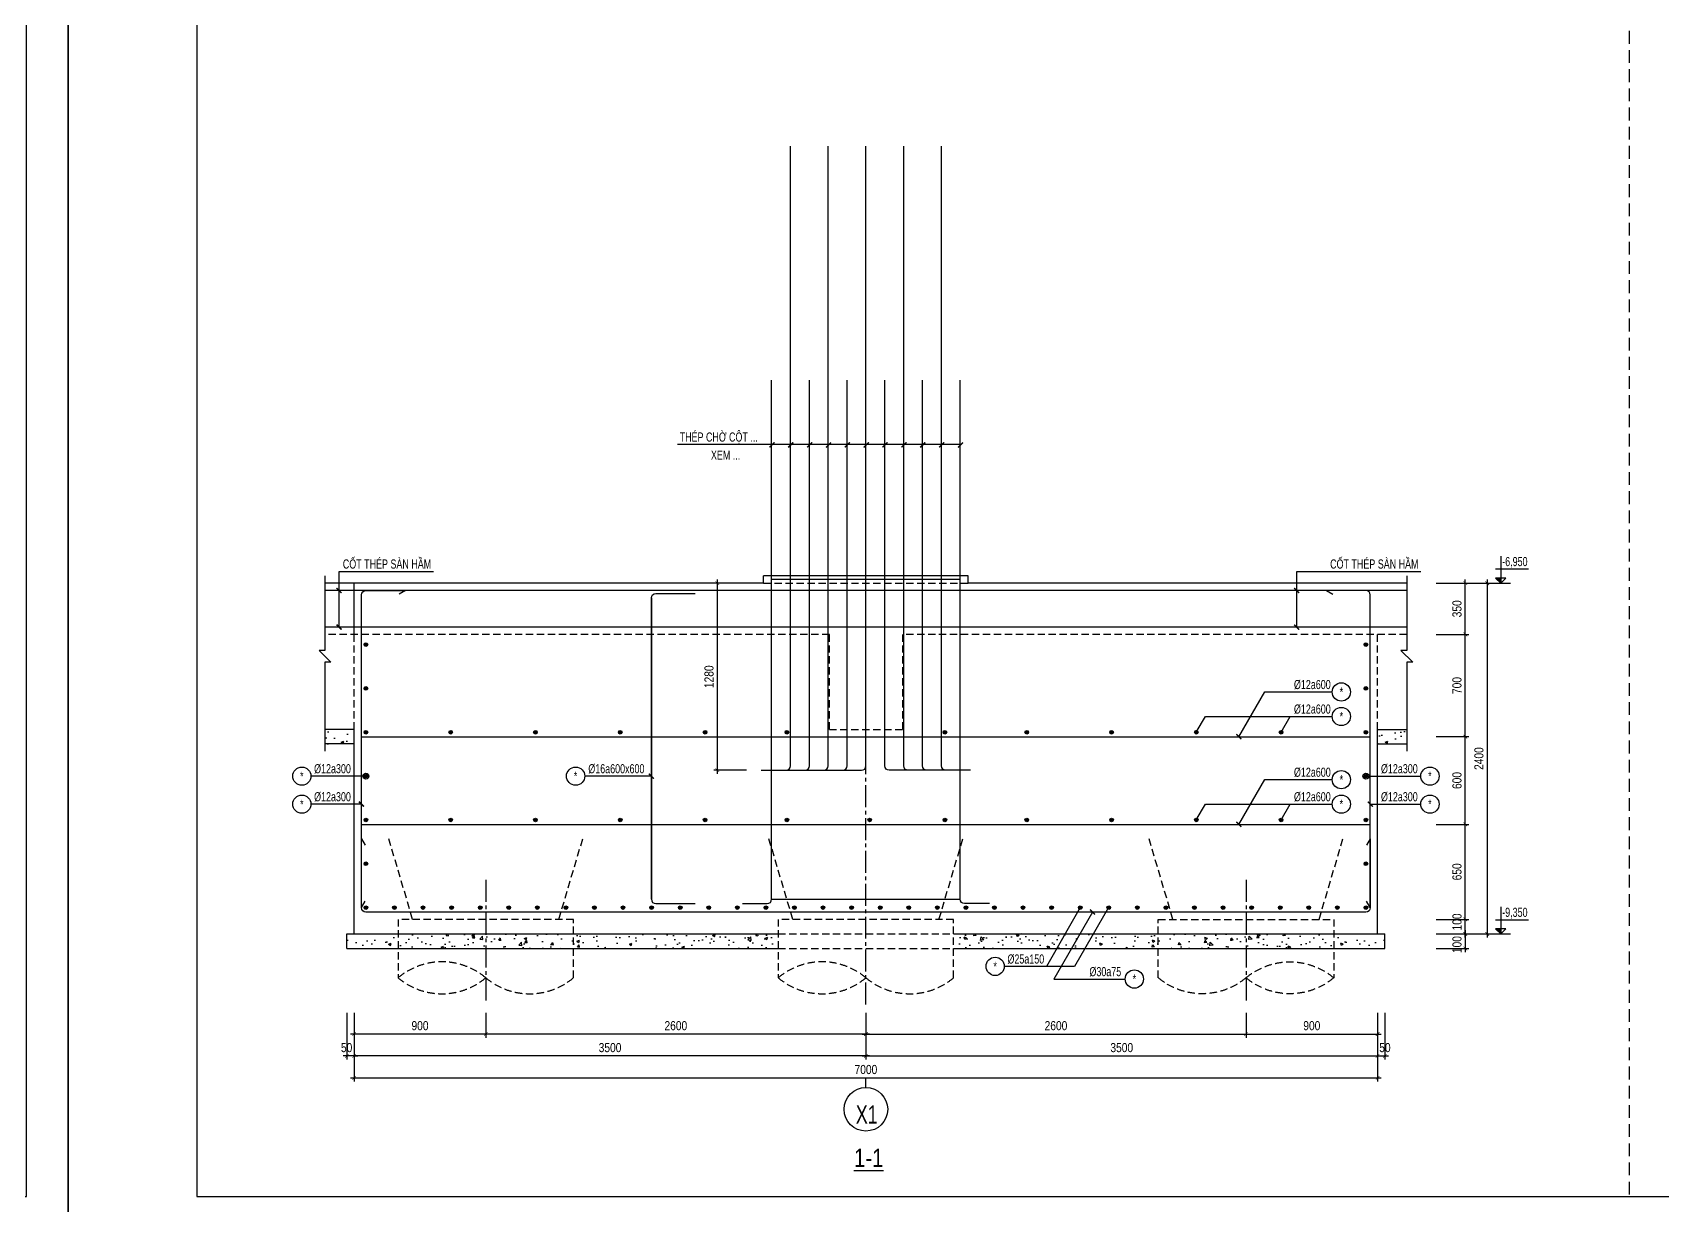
# Model space of a CAD drawing. Extents: x 71 to 2424299, y -14 to 1061502.
# Drawn here: x 1129961 to 1141102, y 486762 to 494781 of the extents above; entities that cross this region are included whole.
import ezdxf
from ezdxf.enums import TextEntityAlignment as Align

# ---------------------------------------------------------------- set-up
doc = ezdxf.new("R2010")
doc.units = 0
doc.header["$LTSCALE"] = 1000
doc.header["$MEASUREMENT"] = 0
doc.header["$PDMODE"] = 3
doc.linetypes.add('CENTER2', pattern=[1.125, 0.75, -0.125, 0.125, -0.125])
doc.linetypes.add('HIDDEN', pattern=[0.375, 0.25, -0.125])
doc.layers.get('0').update_dxf_attribs({"linetype": 'CONTINUOUS'})
doc.layers.get('Defpoints').update_dxf_attribs({"linetype": 'CONTINUOUS'})
for name, color, linetype in [('CDC.01.AXIS', 160, 'CENTER2'), ('CDC.02.DIM', 1, 'CONTINUOUS'), ('CDC.03.BORDER', 3, 'CONTINUOUS'), ('CDC.04.HIDDEN', 8, 'HIDDEN'), ('CDC.05.STEEL', 4, 'CONTINUOUS'), ('CDC.06.TEXT', 2, 'CONTINUOUS'), ('CDC.10.HATCH', 9, 'CONTINUOUS'), ('CDC.11.NOTE', 8, 'CONTINUOUS'), ('CDC.12.PILE', 7, 'CONTINUOUS'), ('CDC.14.STEELNUM', 9, 'CONTINUOUS'), ('KCS_CHI', 1, 'CONTINUOUS')]:
    doc.layers.add(name, color=color, linetype=linetype)
doc.styles.add('ARIAL', font='arial.ttf', dxfattribs={"width": 0.8})
doc.dimstyles.new('25', dxfattribs={"dimscale": 25, "dimtxt": 2.5, "dimasz": 1, "dimexe": 1, "dimexo": 0, "dimgap": 1, "dimtad": 1, "dimdec": 0, "dimdsep": 46, "dimtxsty": 'ARIAL', "dimblk": 'ARCHTICK', "dimcen": 1, "dimdle": 1, "dimclrd": 256, "dimclre": 256, "dimclrt": 2, "dimadec": 0, "dimazin": 0, "dimtfac": 0.00072, "dimtdec": 0, "dimtix": 1, "dimtmove": 2, "dimatfit": 3, "dimldrblk": 'ARCHTICK', "dimfxl": 1, "dimtolj": 1, "dimarcsym": 0})

# ---------------------------------------------------------------- blocks, each defined once
blk = doc.blocks.new('_ArchTick')
at = {"color": 0, "linetype": 'ByBlock', "const_width": 0.15}
blk.add_lwpolyline([(-0.5, -0.5), (0.5, 0.5)], dxfattribs=at)
blk = doc.blocks.new('*D1904')
at = {"layer": 'CDC.02.DIM', "lineweight": -2, "transparency": 16777216}
for p, q in [((1132161, 488073), (1132161, 487753)), ((1135661, 488073), (1135661, 487753)), ((1135686, 487778), (1132136, 487778))]:
    blk.add_line(p, q, dxfattribs=at)
at = {"layer": 'Defpoints', "color": 0, "transparency": 16777216}
for p in [(1132161, 488073), (1135661, 488073), (1132161, 487778)]:
    blk.add_point(p, dxfattribs=at)
at = {"layer": 'CDC.02.DIM', "lineweight": -2, "transparency": 16777216, "xscale": 25, "yscale": 25, "zscale": 25, "rotation": 180}
blk.add_blockref('_ArchTick', (1132161, 487778), dxfattribs=at)
at = {"layer": 'CDC.02.DIM', "lineweight": -2, "transparency": 16777216, "xscale": 25, "yscale": 25, "zscale": 25}
blk.add_blockref('_ArchTick', (1135661, 487778), dxfattribs=at)
at = {"layer": 'CDC.02.DIM', "color": 2, "transparency": 16777216, "insert": (1133911, 487835), "char_height": 62.5, "attachment_point": 5, "style": 'ARIAL'}
blk.add_mtext('\\A1;3500', dxfattribs=at)
blk = doc.blocks.new('*D1905')
at = {"layer": 'CDC.02.DIM', "lineweight": -2, "transparency": 16777216}
for p, q in [((1132111, 488073), (1132111, 487753)), ((1132161, 488073), (1132161, 487753)), ((1132111, 487778), (1132086, 487778)), ((1132161, 487778), (1132111, 487778)), ((1132161, 487778), (1132186, 487778))]:
    blk.add_line(p, q, dxfattribs=at)
at = {"layer": 'Defpoints', "color": 0, "transparency": 16777216}
for p in [(1132111, 488073), (1132161, 488073), (1132111, 487778)]:
    blk.add_point(p, dxfattribs=at)
at = {"layer": 'CDC.02.DIM', "lineweight": -2, "transparency": 16777216, "xscale": 25, "yscale": 25, "zscale": 25}
blk.add_blockref('_ArchTick', (1132111, 487778), dxfattribs=at)
at = {"layer": 'CDC.02.DIM', "lineweight": -2, "transparency": 16777216, "xscale": 25, "yscale": 25, "zscale": 25, "rotation": 180}
blk.add_blockref('_ArchTick', (1132161, 487778), dxfattribs=at)
at = {"layer": 'CDC.02.DIM', "color": 2, "transparency": 16777216, "insert": (1132109, 487835), "char_height": 62.5, "attachment_point": 5, "style": 'ARIAL'}
blk.add_mtext('\\A1;50', dxfattribs=at)
blk = doc.blocks.new('*D1906')
at = {"layer": 'CDC.02.DIM', "lineweight": -2, "transparency": 16777216}
for p, q in [((1135661, 488073), (1135661, 487753)), ((1139161, 488073), (1139161, 487753)), ((1135636, 487778), (1139186, 487778))]:
    blk.add_line(p, q, dxfattribs=at)
at = {"layer": 'Defpoints', "color": 0, "transparency": 16777216}
for p in [(1135661, 488073), (1139161, 488073), (1139161, 487778)]:
    blk.add_point(p, dxfattribs=at)
at = {"layer": 'CDC.02.DIM', "lineweight": -2, "transparency": 16777216, "xscale": 25, "yscale": 25, "zscale": 25, "rotation": 180}
blk.add_blockref('_ArchTick', (1135661, 487778), dxfattribs=at)
at = {"layer": 'CDC.02.DIM', "lineweight": -2, "transparency": 16777216, "xscale": 25, "yscale": 25, "zscale": 25}
blk.add_blockref('_ArchTick', (1139161, 487778), dxfattribs=at)
at = {"layer": 'CDC.02.DIM', "color": 2, "transparency": 16777216, "insert": (1137411, 487835), "char_height": 62.5, "attachment_point": 5, "style": 'ARIAL'}
blk.add_mtext('\\A1;3500', dxfattribs=at)
blk = doc.blocks.new('*D1907')
at = {"layer": 'CDC.02.DIM', "lineweight": -2, "transparency": 16777216}
for p, q in [((1139161, 488073), (1139161, 487753)), ((1139211, 488073), (1139211, 487753)), ((1139136, 487778), (1139236, 487778))]:
    blk.add_line(p, q, dxfattribs=at)
at = {"layer": 'Defpoints', "color": 0, "transparency": 16777216}
for p in [(1139161, 488073), (1139211, 488073), (1139211, 487778)]:
    blk.add_point(p, dxfattribs=at)
at = {"layer": 'CDC.02.DIM', "lineweight": -2, "transparency": 16777216, "xscale": 25, "yscale": 25, "zscale": 25, "rotation": 180}
blk.add_blockref('_ArchTick', (1139161, 487778), dxfattribs=at)
at = {"layer": 'CDC.02.DIM', "lineweight": -2, "transparency": 16777216, "xscale": 25, "yscale": 25, "zscale": 25}
blk.add_blockref('_ArchTick', (1139211, 487778), dxfattribs=at)
at = {"layer": 'CDC.02.DIM', "color": 2, "transparency": 16777216, "insert": (1139211, 487835), "char_height": 62.5, "attachment_point": 5, "style": 'ARIAL'}
blk.add_mtext('\\A1;50', dxfattribs=at)
blk = doc.blocks.new('*D1908')
at = {"layer": 'CDC.02.DIM', "lineweight": -2, "transparency": 16777216}
for p, q in [((1132161, 488073), (1132161, 487603)), ((1139161, 488073), (1139161, 487603)), ((1132136, 487628), (1139186, 487628))]:
    blk.add_line(p, q, dxfattribs=at)
at = {"layer": 'Defpoints', "color": 0, "transparency": 16777216}
for p in [(1132161, 488073), (1139161, 488073), (1139161, 487628)]:
    blk.add_point(p, dxfattribs=at)
at = {"layer": 'CDC.02.DIM', "lineweight": -2, "transparency": 16777216, "xscale": 25, "yscale": 25, "zscale": 25, "rotation": 180}
blk.add_blockref('_ArchTick', (1132161, 487628), dxfattribs=at)
at = {"layer": 'CDC.02.DIM', "lineweight": -2, "transparency": 16777216, "xscale": 25, "yscale": 25, "zscale": 25}
blk.add_blockref('_ArchTick', (1139161, 487628), dxfattribs=at)
at = {"layer": 'CDC.02.DIM', "color": 2, "transparency": 16777216, "insert": (1135661, 487685), "char_height": 62.5, "attachment_point": 5, "style": 'ARIAL'}
blk.add_mtext('\\A1;7000', dxfattribs=at)
blk = doc.blocks.new('*D1909')
at = {"layer": 'CDC.02.DIM', "lineweight": -2, "transparency": 16777216}
for p, q in [((1133061, 488073), (1133061, 487903)), ((1135661, 488073), (1135661, 487903)), ((1135686, 487928), (1133036, 487928))]:
    blk.add_line(p, q, dxfattribs=at)
at = {"layer": 'Defpoints', "color": 0, "transparency": 16777216}
for p in [(1133061, 488073), (1135661, 488073), (1133061, 487928)]:
    blk.add_point(p, dxfattribs=at)
at = {"layer": 'CDC.02.DIM', "lineweight": -2, "transparency": 16777216, "xscale": 25, "yscale": 25, "zscale": 25, "rotation": 180}
blk.add_blockref('_ArchTick', (1133061, 487928), dxfattribs=at)
at = {"layer": 'CDC.02.DIM', "lineweight": -2, "transparency": 16777216, "xscale": 25, "yscale": 25, "zscale": 25}
blk.add_blockref('_ArchTick', (1135661, 487928), dxfattribs=at)
at = {"layer": 'CDC.02.DIM', "color": 2, "transparency": 16777216, "insert": (1134361, 487985), "char_height": 62.5, "attachment_point": 5, "style": 'ARIAL'}
blk.add_mtext('\\A1;2600', dxfattribs=at)
blk = doc.blocks.new('*D1910')
at = {"layer": 'CDC.02.DIM', "lineweight": -2, "transparency": 16777216}
for p, q in [((1135661, 488073), (1135661, 487903)), ((1138261, 488073), (1138261, 487903)), ((1135636, 487928), (1138286, 487928))]:
    blk.add_line(p, q, dxfattribs=at)
at = {"layer": 'Defpoints', "color": 0, "transparency": 16777216}
for p in [(1135661, 488073), (1138261, 488073), (1138261, 487928)]:
    blk.add_point(p, dxfattribs=at)
at = {"layer": 'CDC.02.DIM', "lineweight": -2, "transparency": 16777216, "xscale": 25, "yscale": 25, "zscale": 25, "rotation": 180}
blk.add_blockref('_ArchTick', (1135661, 487928), dxfattribs=at)
at = {"layer": 'CDC.02.DIM', "lineweight": -2, "transparency": 16777216, "xscale": 25, "yscale": 25, "zscale": 25}
blk.add_blockref('_ArchTick', (1138261, 487928), dxfattribs=at)
at = {"layer": 'CDC.02.DIM', "color": 2, "transparency": 16777216, "insert": (1136961, 487985), "char_height": 62.5, "attachment_point": 5, "style": 'ARIAL'}
blk.add_mtext('\\A1;2600', dxfattribs=at)
blk = doc.blocks.new('*D1911')
at = {"layer": 'CDC.02.DIM', "lineweight": -2, "transparency": 16777216}
for p, q in [((1139561, 488613), (1139786, 488613)), ((1139761, 488638), (1139761, 488488)), ((1139561, 488513), (1139786, 488513))]:
    blk.add_line(p, q, dxfattribs=at)
at = {"layer": 'Defpoints', "color": 0, "transparency": 16777216}
for p in [(1139561, 488613), (1139561, 488513), (1139761, 488513)]:
    blk.add_point(p, dxfattribs=at)
at = {"layer": 'CDC.02.DIM', "lineweight": -2, "transparency": 16777216, "xscale": 25, "yscale": 25, "zscale": 25}
for p, rotation in [((1139761, 488613), 90), ((1139761, 488513), 270)]:
    blk.add_blockref('_ArchTick', p, dxfattribs=dict(at, rotation=rotation))
at = {"layer": 'CDC.02.DIM', "color": 2, "transparency": 16777216, "insert": (1139704, 488540), "char_height": 62.5, "attachment_point": 5, "rotation": 90, "style": 'ARIAL'}
blk.add_mtext('\\A1;100', dxfattribs=at)
blk = doc.blocks.new('*D1912')
at = {"layer": 'CDC.02.DIM', "lineweight": -2, "transparency": 16777216}
for p, q in [((1139561, 488713), (1139786, 488713)), ((1139761, 488588), (1139761, 488738)), ((1139561, 488613), (1139786, 488613))]:
    blk.add_line(p, q, dxfattribs=at)
at = {"layer": 'Defpoints', "color": 0, "transparency": 16777216}
for p in [(1139561, 488713), (1139761, 488713), (1139561, 488613)]:
    blk.add_point(p, dxfattribs=at)
at = {"layer": 'CDC.02.DIM', "lineweight": -2, "transparency": 16777216, "xscale": 25, "yscale": 25, "zscale": 25}
for p, rotation in [((1139761, 488713), 90), ((1139761, 488613), 270)]:
    blk.add_blockref('_ArchTick', p, dxfattribs=dict(at, rotation=rotation))
at = {"layer": 'CDC.02.DIM', "color": 2, "transparency": 16777216, "insert": (1139704, 488695), "char_height": 62.5, "attachment_point": 5, "rotation": 90, "style": 'ARIAL'}
blk.add_mtext('\\A1;100', dxfattribs=at)
blk = doc.blocks.new('*D1913')
at = {"layer": 'CDC.02.DIM', "lineweight": -2, "transparency": 16777216}
for p, q in [((1139561, 489363), (1139786, 489363)), ((1139761, 488688), (1139761, 489388)), ((1139561, 488713), (1139786, 488713))]:
    blk.add_line(p, q, dxfattribs=at)
at = {"layer": 'Defpoints', "color": 0, "transparency": 16777216}
for p in [(1139561, 489363), (1139761, 489363), (1139561, 488713)]:
    blk.add_point(p, dxfattribs=at)
at = {"layer": 'CDC.02.DIM', "lineweight": -2, "transparency": 16777216, "xscale": 25, "yscale": 25, "zscale": 25}
for p, rotation in [((1139761, 489363), 90), ((1139761, 488713), 270)]:
    blk.add_blockref('_ArchTick', p, dxfattribs=dict(at, rotation=rotation))
at = {"layer": 'CDC.02.DIM', "color": 2, "transparency": 16777216, "insert": (1139704, 489038), "char_height": 62.5, "attachment_point": 5, "rotation": 90, "style": 'ARIAL'}
blk.add_mtext('\\A1;650', dxfattribs=at)
blk = doc.blocks.new('*D1914')
at = {"layer": 'CDC.02.DIM', "lineweight": -2, "transparency": 16777216}
for p, q in [((1139761, 489338), (1139761, 489988)), ((1139561, 489963), (1139786, 489963)), ((1139561, 489363), (1139786, 489363))]:
    blk.add_line(p, q, dxfattribs=at)
at = {"layer": 'Defpoints', "color": 0, "transparency": 16777216}
for p in [(1139561, 489963), (1139761, 489963), (1139561, 489363)]:
    blk.add_point(p, dxfattribs=at)
at = {"layer": 'CDC.02.DIM', "lineweight": -2, "transparency": 16777216, "xscale": 25, "yscale": 25, "zscale": 25}
for p, rotation in [((1139761, 489963), 90), ((1139761, 489363), 270)]:
    blk.add_blockref('_ArchTick', p, dxfattribs=dict(at, rotation=rotation))
at = {"layer": 'CDC.02.DIM', "color": 2, "transparency": 16777216, "insert": (1139704, 489663), "char_height": 62.5, "attachment_point": 5, "rotation": 90, "style": 'ARIAL'}
blk.add_mtext('\\A1;600', dxfattribs=at)
blk = doc.blocks.new('*D1915')
at = {"layer": 'CDC.02.DIM', "lineweight": -2, "transparency": 16777216}
for p, q in [((1139561, 490663), (1139786, 490663)), ((1139761, 489938), (1139761, 490688)), ((1139561, 489963), (1139786, 489963))]:
    blk.add_line(p, q, dxfattribs=at)
at = {"layer": 'Defpoints', "color": 0, "transparency": 16777216}
for p in [(1139561, 490663), (1139761, 490663), (1139561, 489963)]:
    blk.add_point(p, dxfattribs=at)
at = {"layer": 'CDC.02.DIM', "lineweight": -2, "transparency": 16777216, "xscale": 25, "yscale": 25, "zscale": 25}
for p, rotation in [((1139761, 490663), 90), ((1139761, 489963), 270)]:
    blk.add_blockref('_ArchTick', p, dxfattribs=dict(at, rotation=rotation))
at = {"layer": 'CDC.02.DIM', "color": 2, "transparency": 16777216, "insert": (1139704, 490313), "char_height": 62.5, "attachment_point": 5, "rotation": 90, "style": 'ARIAL'}
blk.add_mtext('\\A1;700', dxfattribs=at)
blk = doc.blocks.new('*D1916')
at = {"layer": 'CDC.02.DIM', "lineweight": -2, "transparency": 16777216}
for p, q in [((1139561, 491013), (1139786, 491013)), ((1139761, 490638), (1139761, 491038)), ((1139561, 490663), (1139786, 490663))]:
    blk.add_line(p, q, dxfattribs=at)
at = {"layer": 'Defpoints', "color": 0, "transparency": 16777216}
for p in [(1139561, 491013), (1139761, 491013), (1139561, 490663)]:
    blk.add_point(p, dxfattribs=at)
at = {"layer": 'CDC.02.DIM', "lineweight": -2, "transparency": 16777216, "xscale": 25, "yscale": 25, "zscale": 25}
for p, rotation in [((1139761, 491013), 90), ((1139761, 490663), 270)]:
    blk.add_blockref('_ArchTick', p, dxfattribs=dict(at, rotation=rotation))
at = {"layer": 'CDC.02.DIM', "color": 2, "transparency": 16777216, "insert": (1139704, 490838), "char_height": 62.5, "attachment_point": 5, "rotation": 90, "style": 'ARIAL'}
blk.add_mtext('\\A1;350', dxfattribs=at)
blk = doc.blocks.new('*D1917')
at = {"layer": 'CDC.02.DIM', "lineweight": -2, "transparency": 16777216}
for p, q in [((1139561, 491013), (1139936, 491013)), ((1139911, 491038), (1139911, 488588)), ((1139561, 488613), (1139936, 488613))]:
    blk.add_line(p, q, dxfattribs=at)
at = {"layer": 'Defpoints', "color": 0, "transparency": 16777216}
for p in [(1139561, 491013), (1139561, 488613), (1139911, 488613)]:
    blk.add_point(p, dxfattribs=at)
at = {"layer": 'CDC.02.DIM', "lineweight": -2, "transparency": 16777216, "xscale": 25, "yscale": 25, "zscale": 25}
for p, rotation in [((1139911, 491013), 90), ((1139911, 488613), 270)]:
    blk.add_blockref('_ArchTick', p, dxfattribs=dict(at, rotation=rotation))
at = {"layer": 'CDC.02.DIM', "color": 2, "transparency": 16777216, "insert": (1139854, 489813), "char_height": 62.5, "attachment_point": 5, "rotation": 90, "style": 'ARIAL'}
blk.add_mtext('\\A1;2400', dxfattribs=at)
blk = doc.blocks.new('*D1689')
at = {"layer": 'CDC.02.DIM', "lineweight": -2, "transparency": 16777216}
for p, q in [((1134845, 491013), (1134620, 491013)), ((1134645, 489708), (1134645, 491038)), ((1134845, 489733), (1134620, 489733))]:
    blk.add_line(p, q, dxfattribs=at)
at = {"layer": 'Defpoints', "color": 0, "transparency": 16777216}
for p in [(1134645, 491013), (1134845, 491013), (1134845, 489733)]:
    blk.add_point(p, dxfattribs=at)
at = {"layer": 'CDC.02.DIM', "lineweight": -2, "transparency": 16777216, "xscale": 25, "yscale": 25, "zscale": 25}
for p, rotation in [((1134645, 491013), 90), ((1134645, 489733), 270)]:
    blk.add_blockref('_ArchTick', p, dxfattribs=dict(at, rotation=rotation))
at = {"layer": 'CDC.02.DIM', "color": 2, "transparency": 16777216, "insert": (1134588, 490373), "char_height": 62.5, "attachment_point": 5, "rotation": 90, "style": 'ARIAL'}
blk.add_mtext('\\A1;1280', dxfattribs=at)
blk = doc.blocks.new('C1200K')
at = {"layer": 'CDC.01.AXIS', "ltscale": 0.2}
blk.add_line((0, 270), (0, -574), dxfattribs=at)
at = {"layer": 'CDC.04.HIDDEN', "ltscale": 0.2}
for p, q in [((-500, 0), (-663, 550)), ((500, 0), (663, 550))]:
    blk.add_line(p, q, dxfattribs=at)
blk.add_lwpolyline([(600, -400), (600, 0), (-600, 0), (-600, -400)], dxfattribs=at)
blk.add_lwpolyline([(600, -400, -0.36397), (0, -400, 0.36397), (-600, -400, 0.36397), (0, -400, 0.36397)], format="xyb", dxfattribs=at)
blk = doc.blocks.new('C1200T')
at = {"layer": 'CDC.04.HIDDEN', "ltscale": 0.2}
for p, q in [((-500, 0), (-663, 550)), ((500, 0), (663, 550))]:
    blk.add_line(p, q, dxfattribs=at)
blk.add_lwpolyline([(600, -400), (600, 0), (-600, 0), (-600, -400)], dxfattribs=at)
blk.add_lwpolyline([(600, -400, -0.36397), (0, -400, 0.36397), (-600, -400, 0.36397), (0, -400, 0.36397)], format="xyb", dxfattribs=at)
blk = doc.blocks.new('*D1733')
at = {"layer": 'CDC.02.DIM', "lineweight": -2, "transparency": 16777216}
for p, q in [((1132161, 488073), (1132161, 487903)), ((1133061, 488073), (1133061, 487903)), ((1133086, 487928), (1132136, 487928))]:
    blk.add_line(p, q, dxfattribs=at)
at = {"layer": 'Defpoints', "color": 0, "transparency": 16777216}
for p in [(1132161, 488073), (1133061, 488073), (1132161, 487928)]:
    blk.add_point(p, dxfattribs=at)
at = {"layer": 'CDC.02.DIM', "lineweight": -2, "transparency": 16777216, "xscale": 25, "yscale": 25, "zscale": 25, "rotation": 180}
blk.add_blockref('_ArchTick', (1132161, 487928), dxfattribs=at)
at = {"layer": 'CDC.02.DIM', "lineweight": -2, "transparency": 16777216, "xscale": 25, "yscale": 25, "zscale": 25}
blk.add_blockref('_ArchTick', (1133061, 487928), dxfattribs=at)
at = {"layer": 'CDC.02.DIM', "color": 2, "transparency": 16777216, "insert": (1132611, 487985), "char_height": 62.5, "attachment_point": 5, "style": 'ARIAL'}
blk.add_mtext('\\A1;900', dxfattribs=at)
blk = doc.blocks.new('*D1734')
at = {"layer": 'CDC.02.DIM', "lineweight": -2, "transparency": 16777216}
for p, q in [((1138261, 488073), (1138261, 487903)), ((1139161, 488073), (1139161, 487903)), ((1138236, 487928), (1139186, 487928))]:
    blk.add_line(p, q, dxfattribs=at)
at = {"layer": 'Defpoints', "color": 0, "transparency": 16777216}
for p in [(1138261, 488073), (1139161, 488073), (1139161, 487928)]:
    blk.add_point(p, dxfattribs=at)
at = {"layer": 'CDC.02.DIM', "lineweight": -2, "transparency": 16777216, "xscale": 25, "yscale": 25, "zscale": 25, "rotation": 180}
blk.add_blockref('_ArchTick', (1138261, 487928), dxfattribs=at)
at = {"layer": 'CDC.02.DIM', "lineweight": -2, "transparency": 16777216, "xscale": 25, "yscale": 25, "zscale": 25}
blk.add_blockref('_ArchTick', (1139161, 487928), dxfattribs=at)
at = {"layer": 'CDC.02.DIM', "color": 2, "transparency": 16777216, "insert": (1138711, 487985), "char_height": 62.5, "attachment_point": 5, "style": 'ARIAL'}
blk.add_mtext('\\A1;900', dxfattribs=at)
blk = doc.blocks.new('34')
at = {"color": 4, "elevation": 0}
blk.add_lwpolyline([(1087304, 521743), (1107165, 521743), (1107165, 536023), (1087304, 536023)], close=True, dxfattribs=at)
at = {"layer": 'Defpoints', "elevation": 0}
blk.add_lwpolyline([(1086424, 521457), (1086424, 536307), (1107449, 536307), (1107449, 521457), (1086424, 521457)], close=True, dxfattribs=at)

msp = doc.modelspace()

# ---------------------------------------------------------------- hatches: boundary and pattern name
at = {"layer": 'CDC.10.HATCH'}
h = msp.add_hatch(dxfattribs=at)
h.set_pattern_fill('AR-CONC', color=256, scale=25, style=0)
h.set_pattern_definition([(50, (-24562.57, -20743.32), (179.315046, -15.688034), [18.75, -206.25]), (355, (-24562.57, -20743.32), (-34.687833, 188.048033), [15, -165]), (100.4514, (-24547.63, -20744.63), (144.627345, 172.359886), [15.935047, -175.285528]), (46.1842, (-24562.57, -20693.32), (266.810262, -41.379754), [28.125, -309.375]), (96.6356, (-24540.34, -20696.77), (233.665676, 243.52947), [23.90257, -262.92825]), (351.1842, (-24562.57, -20693.32), (233.665486, 243.52965), [22.5, -247.5]), (21, (-24537.57, -20705.82), (149.226763, -100.654723), [18.75, -206.25]), (326, (-24537.57, -20705.82), (60.828833, 181.28751), [15, -165]), (71.4514, (-24525.14, -20714.2), (210.055657, 80.632624), [15.935047, -175.285528]), (37.5, (-24562.574, -20743.32), (3.0399638, 83.2234635), [0, -163, 0, -167.5, 0, -165.625]), (7.5, (-24562.57, -20743.32), (65.7673844, 98.602928), [0, -95.5, 0, -159.25, 0, -63.125]), (327.5, (-24618.324, -20743.32), (133.455609, -5.638718), [0, -62.5, 0, -195, 0, -258.75]), (317.5, (-24643.32, -20743.32), (145.796542, 25.026246), [0, -81.25, 0, -129.5, 0, -183.75])])
h.paths.add_polyline_path([(1132160.9, 490012.89), (1131960.9, 490012.89), (1131960.9, 489912.89), (1132160.9, 489912.89)])
h = msp.add_hatch(dxfattribs=at)
h.set_pattern_fill('AR-CONC', color=256, scale=25, style=0)
h.set_pattern_definition([(50, (-22362.57, -20743.32), (179.315046, -15.688034), [18.75, -206.25]), (355, (-22362.57, -20743.32), (-34.687833, 188.048033), [15, -165]), (100.4514, (-22347.63, -20744.63), (144.627345, 172.359886), [15.935047, -175.285528]), (46.1842, (-22362.57, -20693.32), (266.810262, -41.379754), [28.125, -309.375]), (96.6356, (-22340.34, -20696.77), (233.665676, 243.52947), [23.90257, -262.92825]), (351.1842, (-22362.57, -20693.32), (233.665486, 243.52965), [22.5, -247.5]), (21, (-22337.57, -20705.82), (149.226763, -100.654723), [18.75, -206.25]), (326, (-22337.57, -20705.82), (60.828833, 181.28751), [15, -165]), (71.4514, (-22325.14, -20714.2), (210.055657, 80.632624), [15.935047, -175.285528]), (37.5, (-22362.574, -20743.32), (3.0399638, 83.2234635), [0, -163, 0, -167.5, 0, -165.625]), (7.5, (-22362.57, -20743.32), (65.7673844, 98.602928), [0, -95.5, 0, -159.25, 0, -63.125]), (327.5, (-22418.324, -20743.32), (133.455609, -5.638718), [0, -62.5, 0, -195, 0, -258.75]), (317.5, (-22443.32, -20743.32), (145.796542, 25.026246), [0, -81.25, 0, -129.5, 0, -183.75])])
h.paths.add_polyline_path([(1139360.9, 490012.89), (1139160.9, 490012.89), (1139160.9, 489912.89), (1139360.9, 489912.89)])
h = msp.add_hatch(dxfattribs=at)
h.set_pattern_fill('AR-CONC', color=256, scale=25, style=0)
h.set_pattern_definition([(50, (-9038.25, -24819.39), (179.315046, -15.688034), [18.75, -206.25]), (355, (-9038.25, -24819.39), (-34.687833, 188.048033), [15, -165]), (100.4514, (-9023.31, -24820.7), (144.627345, 172.359886), [15.935047, -175.285528]), (46.1842, (-9038.25, -24769.39), (266.810262, -41.379754), [28.125, -309.375]), (96.6356, (-9016.02, -24772.83), (233.665676, 243.52947), [23.90257, -262.92825]), (351.1842, (-9038.25, -24769.4), (233.665486, 243.52965), [22.5, -247.5]), (21, (-9013.25, -24781.89), (149.226763, -100.654723), [18.75, -206.25]), (326, (-9013.25, -24781.89), (60.828833, 181.28751), [15, -165]), (71.4514, (-9000.82, -24790.27), (210.055657, 80.632624), [15.935047, -175.285528]), (37.5, (-9038.255, -24819.387), (3.0399638, 83.2234635), [0, -163, 0, -167.5, 0, -165.625]), (7.5, (-9038.255, -24819.39), (65.7673844, 98.602928), [0, -95.5, 0, -159.25, 0, -63.125]), (327.5, (-9094.005, -24819.387), (133.455609, -5.638718), [0, -62.5, 0, -195, 0, -258.75]), (317.5, (-9119, -24819.39), (145.796542, 25.026246), [0, -81.25, 0, -129.5, 0, -183.75])])
h.paths.add_polyline_path([(1132460.9, 488612.89), (1132110.9, 488612.89), (1132110.9, 488512.89), (1132460.9, 488512.89)])
h.paths.add_polyline_path([(1133060.9, 488612.89), (1132460.9, 488612.89), (1132460.9, 488512.89), (1133060.9, 488512.89)])
h.paths.add_polyline_path([(1133660.9, 488612.89), (1133060.9, 488612.89), (1133060.9, 488512.89), (1133660.9, 488512.89)])
h.paths.add_polyline_path([(1135060.9, 488612.89), (1133660.9, 488612.89), (1133660.9, 488512.89), (1135060.9, 488512.89)])
h = msp.add_hatch(dxfattribs=at)
h.set_pattern_fill('AR-CONC', color=256, scale=25, style=0)
h.set_pattern_definition([(130, (2280360.05, -24819.39), (-179.315046, -15.688034), [18.75, -206.25]), (185, (2280360.05, -24819.39), (34.687833, 188.048033), [15, -165]), (79.5486, (2280345.1, -24820.7), (-144.627345, 172.359886), [15.935047, -175.285528]), (133.8158, (2280360.05, -24769.39), (-266.810262, -41.379754), [28.125, -309.375]), (83.3644, (2280337.8, -24772.83), (-233.665676, 243.52947), [23.90257, -262.92825]), (188.8158, (2280360.05, -24769.4), (-233.665486, 243.52965), [22.5, -247.5]), (159, (2280335.05, -24781.89), (-149.226763, -100.654723), [18.75, -206.25]), (214, (2280335.05, -24781.89), (-60.828833, 181.28751), [15, -165]), (108.5486, (2280322.61, -24790.27), (-210.055657, 80.632624), [15.935047, -175.285528]), (142.5, (2280360.045, -24819.387), (-3.0399638, 83.2234635), [0, -163, 0, -167.5, 0, -165.625]), (172.5, (2280360.045, -24819.39), (-65.7673844, 98.602928), [0, -95.5, 0, -159.25, 0, -63.125]), (212.5, (2280415.795, -24819.387), (-133.455609, -5.638718), [0, -62.5, 0, -195, 0, -258.75]), (222.5, (2280440.8, -24819.39), (-145.796542, 25.026246), [0, -81.25, 0, -129.5, 0, -183.75])])
h.paths.add_polyline_path([(1138860.9, 488612.89), (1139210.9, 488612.89), (1139210.9, 488512.89), (1138860.9, 488512.89)])
h.paths.add_polyline_path([(1138260.9, 488612.89), (1138860.9, 488612.89), (1138860.9, 488512.89), (1138260.9, 488512.89)])
h.paths.add_polyline_path([(1137660.9, 488612.89), (1138260.9, 488612.89), (1138260.9, 488512.89), (1137660.9, 488512.89)])
h.paths.add_polyline_path([(1136260.9, 488612.89), (1137660.9, 488612.89), (1137660.9, 488512.89), (1136260.9, 488512.89)])
at = {"layer": 'CDC.11.NOTE'}
for points in [[(1140003.06, 491047.89), (1139968.06, 491047.89), (1140003.06, 491012.89)], [(1140003.06, 488647.89), (1139968.06, 488647.89), (1140003.06, 488612.89)]]:
    msp.add_hatch(color=256, dxfattribs=at).paths.add_polyline_path(points)

# ---------------------------------------------------------------- linework, layer by layer
at = {"layer": 'CDC.01.AXIS', "ltscale": 0.2}
msp.add_line((1135660.9, 488130.85), (1135660.9, 491667.28), dxfattribs=at)
at = {"layer": 'CDC.03.BORDER'}
for p, q in [((1134961.41, 491012.89), (1131960.9, 491012.89)), ((1136361.41, 491062.89), (1134961.41, 491062.89)), ((1134961.41, 491012.89), (1134961.41, 491062.89)), ((1136361.41, 491012.89), (1136361.41, 491062.89)), ((1139360.9, 491012.89), (1136361.41, 491012.89)), ((1132160.9, 490012.89), (1131960.9, 490012.89)), ((1132160.9, 488612.89), (1132160.9, 490012.89)), ((1139160.9, 488612.89), (1139160.9, 490012.89)), ((1139160.9, 490012.89), (1139360.9, 490012.89))]:
    msp.add_line(p, q, dxfattribs=at)
at = {"layer": 'CDC.04.HIDDEN', "ltscale": 0.35}
msp.add_line((1140880.9, 501092.5), (1140880.9, 486817.5), dxfattribs=at)
at = {"layer": 'CDC.04.HIDDEN', "ltscale": 0.2}
for p, q in [((1134961.41, 491012.89), (1136361.41, 491012.89)), ((1135410.9, 490662.89), (1131960.9, 490662.89)), ((1132160.9, 490012.89), (1132160.9, 490662.89)), ((1135410.9, 490012.89), (1135410.9, 490662.89)), ((1139360.9, 490662.89), (1135910.9, 490662.89)), ((1135910.9, 490662.89), (1135910.9, 490012.89)), ((1139160.9, 490012.89), (1139160.9, 490662.89)), ((1135410.9, 490012.89), (1135910.9, 490012.89)), ((1135060.9, 488612.89), (1136260.9, 488612.89)), ((1135060.9, 488512.89), (1136260.9, 488512.89))]:
    msp.add_line(p, q, dxfattribs=at)
at = {"layer": 'CDC.05.STEEL', "ltscale": 0.3}
for p, q in [((1136306.41, 491037.89), (1135016.41, 491037.89)), ((1139360.9, 490962.89), (1131960.9, 490962.89)), ((1132510.9, 490962.89), (1132467.59, 490937.89)), ((1138810.9, 490962.89), (1138854.2, 490937.89)), ((1139360.9, 490712.89), (1131960.9, 490712.89)), ((1132210.9, 489962.89), (1139110.9, 489962.89)), ((1132210.9, 489362.89), (1139110.9, 489362.89)), ((1132210.9, 489262.89), (1132235.9, 489219.58)), ((1139110.9, 489262.89), (1139085.9, 489219.58)), ((1132210.9, 488792.89), (1132235.9, 488836.19)), ((1135016.41, 488850.38), (1136306.41, 488850.38)), ((1139110.9, 488792.89), (1139085.9, 488836.19))]:
    msp.add_line(p, q, dxfattribs=at)
at = {"layer": 'CDC.05.STEEL', "ltscale": 0.3, "elevation": 0}
for points in [[(1134945.41, 489732.89), (1135115.41, 489732.89, 0.41421356), (1135145.41, 489762.89), (1135145.41, 494002.89)], [(1135203.41, 489732.89), (1135373.41, 489732.89, 0.41421356), (1135403.41, 489762.89), (1135403.41, 494002.89)], [(1135461.41, 489732.89), (1135631.41, 489732.89, 0.41421356), (1135661.41, 489762.89), (1135661.41, 494002.89)], [(1136119.41, 489732.89), (1135949.41, 489732.89, -0.41421356), (1135919.41, 489762.89), (1135919.41, 494002.89)], [(1136377.41, 489732.89), (1136207.41, 489732.89, -0.41421356), (1136177.41, 489762.89), (1136177.41, 494002.89)], [(1134816.41, 488820.38), (1134986.41, 488820.38, 0.41421356), (1135016.41, 488850.38), (1135016.41, 492402.89)], [(1135074.41, 489732.89), (1135244.41, 489732.89, 0.41421356), (1135274.41, 489762.89), (1135274.41, 492402.89)], [(1135332.41, 489732.89), (1135502.41, 489732.89, 0.41421356), (1135532.41, 489762.89), (1135532.41, 492402.89)], [(1135990.41, 489732.89), (1135820.41, 489732.89, -0.41421356), (1135790.41, 489762.89), (1135790.41, 492402.89)], [(1136248.41, 489732.89), (1136078.41, 489732.89, -0.41421356), (1136048.41, 489762.89), (1136048.41, 492402.89)], [(1136506.41, 488820.38), (1136336.41, 488820.38, -0.41421356), (1136306.41, 488850.38), (1136306.41, 492402.89)], [(1132210.9, 488792.89), (1132210.9, 490932.89, -0.41421356), (1132240.9, 490962.89), (1132510.9, 490962.89)], [(1134193.6, 488850.38), (1134193.6, 490912.89, -0.41421356), (1134223.6, 490942.89), (1134493.6, 490942.89)], [(1134193.6, 490912.89), (1134193.6, 488850.38, 0.41421356), (1134223.6, 488820.38), (1134493.6, 488820.38)], [(1139110.9, 488792.89), (1139110.9, 490932.89, 0.41421356), (1139080.9, 490962.89), (1138810.9, 490962.89)], [(1139110.9, 489262.89), (1139110.9, 488792.89, -0.41421356), (1139080.9, 488762.89), (1132240.9, 488762.89, -0.41421356), (1132210.9, 488792.89), (1132210.9, 489262.89)]]:
    msp.add_lwpolyline(points, format="xyb", dxfattribs=at)
at = {"layer": 'CDC.05.STEEL', "const_width": 12.3, "elevation": 0}
for points in [[(1132240.9, 490599.04, 1), (1132240.9, 490586.73, 1)], [(1139080.9, 490599.04, -1), (1139080.9, 490586.73, -1)], [(1132240.9, 490299.04, 1), (1132240.9, 490286.73, 1)], [(1139080.9, 490299.04, -1), (1139080.9, 490286.73, -1)], [(1132240.9, 489999.04, 1), (1132240.9, 489986.73, 1)], [(1132820.9, 489999.04, 1), (1132820.9, 489986.73, 1)], [(1133400.9, 489999.04, 1), (1133400.9, 489986.73, 1)], [(1133980.9, 489999.04, 1), (1133980.9, 489986.73, 1)], [(1134560.9, 489999.04, 1), (1134560.9, 489986.73, 1)], [(1135120.64, 489999.04, 1), (1135120.64, 489986.73, 1)], [(1136201.15, 489999.04, 1), (1136201.15, 489986.73, 1)], [(1136760.9, 489999.04, 1), (1136760.9, 489986.73, 1)], [(1137340.9, 489999.04, 1), (1137340.9, 489986.73, 1)], [(1137920.9, 489999.04, 1), (1137920.9, 489986.73, 1)], [(1138500.9, 489999.04, 1), (1138500.9, 489986.73, 1)], [(1139080.9, 489999.04, 1), (1139080.9, 489986.73, 1)], [(1139080.9, 489999.04, -1), (1139080.9, 489986.73, -1)], [(1132240.9, 489686.73, -1), (1132240.9, 489699.04, -1)], [(1139080.9, 489686.73, 1), (1139080.9, 489699.04, 1)], [(1132240.9, 489399.04, 1), (1132240.9, 489386.73, 1)], [(1132820.9, 489399.04, 1), (1132820.9, 489386.73, 1)], [(1133400.9, 489399.04, 1), (1133400.9, 489386.73, 1)], [(1133980.9, 489399.04, 1), (1133980.9, 489386.73, 1)], [(1134560.9, 489399.04, 1), (1134560.9, 489386.73, 1)], [(1135120.64, 489399.04, 1), (1135120.64, 489386.73, 1)], [(1135686.53, 489399.04, 1), (1135686.53, 489386.73, 1)], [(1136201.15, 489399.04, 1), (1136201.15, 489386.73, 1)], [(1136760.9, 489399.04, 1), (1136760.9, 489386.73, 1)], [(1137340.9, 489399.04, 1), (1137340.9, 489386.73, 1)], [(1137920.9, 489399.04, 1), (1137920.9, 489386.73, 1)], [(1138500.9, 489399.04, 1), (1138500.9, 489386.73, 1)], [(1139080.9, 489399.04, 1), (1139080.9, 489386.73, 1)], [(1139080.9, 489399.04, -1), (1139080.9, 489386.73, -1)], [(1132240.9, 489099.04, 1), (1132240.9, 489086.73, 1)], [(1139080.9, 489099.04, -1), (1139080.9, 489086.73, -1)], [(1132240.9, 488799.04, 1), (1132240.9, 488786.73, 1)], [(1132436.32, 488799.04, 1), (1132436.32, 488786.73, 1)], [(1132631.75, 488799.04, 1), (1132631.75, 488786.73, 1)], [(1132827.18, 488799.04, 1), (1132827.18, 488786.73, 1)], [(1133022.61, 488799.04, 1), (1133022.61, 488786.73, 1)], [(1133218.04, 488799.04, 1), (1133218.04, 488786.73, 1)], [(1133413.47, 488799.04, 1), (1133413.47, 488786.73, 1)], [(1133608.9, 488799.04, 1), (1133608.9, 488786.73, 1)], [(1133804.32, 488799.04, 1), (1133804.32, 488786.73, 1)], [(1133999.75, 488799.04, 1), (1133999.75, 488786.73, 1)], [(1134195.18, 488799.04, 1), (1134195.18, 488786.73, 1)], [(1134390.61, 488799.04, 1), (1134390.61, 488786.73, 1)], [(1134586.04, 488799.04, 1), (1134586.04, 488786.73, 1)], [(1134781.47, 488799.04, 1), (1134781.47, 488786.73, 1)], [(1134976.9, 488799.04, 1), (1134976.9, 488786.73, 1)], [(1135172.32, 488799.04, 1), (1135172.32, 488786.73, 1)], [(1135367.75, 488799.04, 1), (1135367.75, 488786.73, 1)], [(1135563.18, 488799.04, 1), (1135563.18, 488786.73, 1)], [(1135758.61, 488799.04, 1), (1135758.61, 488786.73, 1)], [(1135954.04, 488799.04, 1), (1135954.04, 488786.73, 1)], [(1136149.47, 488799.04, 1), (1136149.47, 488786.73, 1)], [(1136344.9, 488799.04, 1), (1136344.9, 488786.73, 1)], [(1136540.32, 488799.04, 1), (1136540.32, 488786.73, 1)], [(1136735.75, 488799.04, 1), (1136735.75, 488786.73, 1)], [(1136931.18, 488799.04, 1), (1136931.18, 488786.73, 1)], [(1137126.61, 488799.04, 1), (1137126.61, 488786.73, 1)], [(1137322.04, 488799.04, 1), (1137322.04, 488786.73, 1)], [(1137517.47, 488799.04, 1), (1137517.47, 488786.73, 1)], [(1137712.9, 488799.04, 1), (1137712.9, 488786.73, 1)], [(1137908.32, 488799.04, 1), (1137908.32, 488786.73, 1)], [(1138103.75, 488799.04, 1), (1138103.75, 488786.73, 1)], [(1138299.18, 488799.04, 1), (1138299.18, 488786.73, 1)], [(1138494.61, 488799.04, 1), (1138494.61, 488786.73, 1)], [(1138690.04, 488799.04, 1), (1138690.04, 488786.73, 1)], [(1138885.47, 488799.04, 1), (1138885.47, 488786.73, 1)], [(1139080.9, 488799.04, 1), (1139080.9, 488786.73, 1)]]:
    msp.add_lwpolyline(points, format="xyb", close=True, dxfattribs=at)
at = {"layer": 'CDC.05.STEEL'}
for centre in [(1132240.9, 490592.89), (1139080.9, 490592.89), (1132240.9, 490292.89), (1139080.9, 490292.89), (1132240.9, 489992.89), (1132820.9, 489992.89), (1133400.9, 489992.89), (1133980.9, 489992.89), (1134560.9, 489992.89), (1135120.64, 489992.89), (1136201.15, 489992.89), (1136760.9, 489992.89), (1137340.9, 489992.89), (1137920.9, 489992.89), (1138500.9, 489992.89), (1139080.9, 489992.89), (1132240.9, 489692.89), (1139080.9, 489692.89), (1132240.9, 489392.89), (1132820.9, 489392.89), (1133400.9, 489392.89), (1133980.9, 489392.89), (1134560.9, 489392.89), (1135120.64, 489392.89), (1135686.53, 489392.89), (1136201.15, 489392.89), (1136760.9, 489392.89), (1137340.9, 489392.89), (1137920.9, 489392.89), (1138500.9, 489392.89), (1139080.9, 489392.89), (1132240.9, 489092.89), (1139080.9, 489092.89), (1132240.9, 488792.89), (1132436.32, 488792.89), (1132631.75, 488792.89), (1132827.18, 488792.89), (1133022.61, 488792.89), (1133218.04, 488792.89), (1133413.47, 488792.89), (1133608.9, 488792.89), (1133804.32, 488792.89), (1133999.75, 488792.89), (1134195.18, 488792.89), (1134390.61, 488792.89), (1134586.04, 488792.89), (1134781.47, 488792.89), (1134976.9, 488792.89), (1135172.32, 488792.89), (1135367.75, 488792.89), (1135563.18, 488792.89), (1135758.61, 488792.89), (1135954.04, 488792.89), (1136149.47, 488792.89), (1136344.9, 488792.89), (1136540.32, 488792.89), (1136735.75, 488792.89), (1136931.18, 488792.89), (1137126.61, 488792.89), (1137322.04, 488792.89), (1137517.47, 488792.89), (1137712.9, 488792.89), (1137908.32, 488792.89), (1138103.75, 488792.89), (1138299.18, 488792.89), (1138494.61, 488792.89), (1138690.04, 488792.89), (1138885.47, 488792.89), (1139080.9, 488792.89)]:
    msp.add_circle(centre, 12.53, dxfattribs=at)
at = {"layer": 'CDC.11.NOTE'}
for p, q in [((1139968.25, 491110.37), (1140193.32, 491110.37)), ((1140003.06, 491199.19), (1140003.06, 491012.89)), ((1132160.9, 490662.89), (1132160.9, 491012.89)), ((1139935.9, 491012.89), (1140070.22, 491012.89)), ((1132160.9, 489912.89), (1131960.9, 489912.89)), ((1139160.9, 489912.89), (1139360.9, 489912.89)), ((1132240.9, 489692.89), (1131865.39, 489692.89)), ((1134193.6, 489692.89), (1133737.77, 489692.89)), ((1139080.9, 489692.89), (1139456.4, 489692.89)), ((1132210.9, 489501.18), (1131865.39, 489501.18)), ((1139110.9, 489501.18), (1139456.4, 489501.18)), ((1140003.06, 488799.19), (1140003.06, 488612.89)), ((1139968.25, 488710.37), (1140193.32, 488710.37)), ((1132110.9, 488512.89), (1132110.9, 488612.89)), ((1132110.9, 488612.89), (1135060.9, 488612.89)), ((1136260.9, 488612.89), (1139210.9, 488612.89)), ((1139210.9, 488512.89), (1139210.9, 488612.89)), ((1139935.9, 488612.89), (1140070.22, 488612.89)), ((1132110.9, 488512.89), (1135060.9, 488512.89)), ((1136260.9, 488512.89), (1139210.9, 488512.89)), ((1135660.9, 487562.14), (1135660.9, 487628.07))]:
    msp.add_line(p, q, dxfattribs=at)
at = {"layer": 'CDC.11.NOTE', "elevation": 0}
for points in [[(1131960.9, 491062.89), (1131960.9, 490552.89), (1131920.9, 490552.89), (1132000.9, 490472.89), (1131960.9, 490472.89), (1131960.9, 489862.89)], [(1132057.75, 490712.89), (1132057.75, 491093.78), (1132702.61, 491093.78)], [(1138607.4, 490712.89), (1138607.4, 491093.78), (1139456.4, 491093.78)], [(1139360.9, 491062.89), (1139360.9, 490552.89), (1139320.9, 490552.89), (1139400.9, 490472.89), (1139360.9, 490472.89), (1139360.9, 489862.89)], [(1139968.06, 491047.89), (1140003.06, 491012.89), (1140038.06, 491047.89), (1139968.06, 491047.89)], [(1138211.75, 489962.89), (1138388.48, 490268.99), (1138850.6, 490268.99)], [(1137920.9, 489992.89), (1137983.42, 490101.18), (1138850.6, 490101.18)], [(1138500.9, 489992.89), (1138563.42, 490101.18), (1138850.6, 490101.18)], [(1138211.75, 489362.89), (1138388.48, 489668.99), (1138850.6, 489668.99)], [(1137920.9, 489392.89), (1137983.42, 489501.18), (1138850.6, 489501.18)], [(1138500.9, 489392.89), (1138563.42, 489501.18), (1138850.6, 489501.18)], [(1137127.21, 488792.89), (1136895.15, 488390.94), (1136607.65, 488390.94)], [(1137320.54, 488792.89), (1137088.48, 488390.94), (1136607.65, 488390.94)], [(1137210.54, 488762.89), (1136945.76, 488304.28), (1137434.76, 488304.28)], [(1139968.06, 488647.89), (1140003.06, 488612.89), (1140038.06, 488647.89), (1139968.06, 488647.89)]]:
    msp.add_lwpolyline(points, dxfattribs=at)
at = {"layer": 'CDC.11.NOTE', "const_width": 10, "elevation": 0}
for points in [[(1132040.59, 490980.05), (1132074.91, 490945.72)], [(1138590.24, 490980.05), (1138624.56, 490945.72)], [(1132040.59, 490730.05), (1132074.91, 490695.72)], [(1138590.24, 490730.05), (1138624.56, 490695.72)], [(1138194.59, 489980.05), (1138228.91, 489945.72)], [(1134176.43, 489710.05), (1134210.76, 489675.72)], [(1132193.73, 489518.34), (1132228.06, 489484.02)], [(1139093.73, 489518.34), (1139128.06, 489484.02)], [(1138194.59, 489380.05), (1138228.91, 489345.72)], [(1137193.38, 488780.05), (1137227.7, 488745.72)]]:
    msp.add_lwpolyline(points, dxfattribs=at)
at = {"layer": 'CDC.11.NOTE'}
for centre, radius in [((1132240.9, 489692.89), 20.61), ((1139080.9, 489692.89), 20.61), ((1135660.9, 487413), 149.14)]:
    msp.add_circle(centre, radius, dxfattribs=at)
at = {"layer": 'CDC.14.STEELNUM'}
for centre in [(1138913.1, 490268.99), (1138913.1, 490101.18), (1131802.89, 489692.89), (1133675.27, 489692.89), (1138913.1, 489668.99), (1139518.9, 489692.89), (1131802.89, 489501.18), (1138913.1, 489501.18), (1139518.9, 489501.18), (1136545.15, 488390.94), (1137497.26, 488304.28)]:
    msp.add_circle(centre, 62.5, dxfattribs=at)
at = {"layer": 'KCS_CHI'}
msp.add_line((1136306.41, 491962.53), (1134372.57, 491962.53), dxfattribs=at)
at = {"layer": 'KCS_CHI', "const_width": 10, "elevation": 0}
for points in [[(1135035.27, 491976.75), (1135000.95, 491942.43)], [(1135164.27, 491976.75), (1135129.95, 491942.43)], [(1135293.27, 491976.75), (1135258.95, 491942.43)], [(1135422.27, 491976.75), (1135387.95, 491942.43)], [(1135551.27, 491976.75), (1135516.95, 491942.43)], [(1135680.27, 491976.75), (1135645.95, 491942.43)], [(1135809.27, 491976.75), (1135774.95, 491942.43)], [(1135938.27, 491976.75), (1135903.95, 491942.43)], [(1136067.27, 491976.75), (1136032.95, 491942.43)], [(1136196.27, 491976.75), (1136161.95, 491942.43)], [(1136325.27, 491976.75), (1136290.95, 491942.43)]]:
    msp.add_lwpolyline(points, dxfattribs=at)

# ---------------------------------------------------------------- block references
at = {"layer": 'CDC.03.BORDER'}
for p in [(22755.36, -34927.16), (43780.36, -34927.16)]:
    msp.add_blockref('34', p, dxfattribs=at)
at = {"layer": 'CDC.12.PILE'}
for name, p in [('C1200K', (1133060.9, 488712.89)), ('C1200T', (1135660.9, 488712.89))]:
    msp.add_blockref(name, p, dxfattribs=at)
at = {"layer": 'CDC.12.PILE', "xscale": -1}
msp.add_blockref('C1200K', (1138260.9, 488712.89), dxfattribs=at)

# ---------------------------------------------------------------- texts
at = {"layer": 'CDC.06.TEXT', "style": 'ARIAL'}
for s, height, width, p in [('THÉP CHỜ CỘT ...', 62.5, 0.7, (1134654.42, 492013.3, 0)), ('XEM ...', 62.5, 0.7, (1134701.3, 491889.8)), ('CỐT THÉP SÀN HẦM', 62.5, 0.7, (1132385.36, 491144.55)), ('CỐT THÉP SÀN HẦM', 62.5, 0.7, (1139138.44, 491144.55)), ('-6,950', 62.5, 0.7, (1140099.88, 491161.14)), ('%%C12a600', 62.5, 0.7, (1138714.49, 490319.76)), ('%%C12a600', 62.5, 0.7, (1138714.49, 490151.95)), ('%%C12a300', 62.5, 0.7, (1132012.56, 489743.66)), ('%%C16a600x600', 62.5, 0.7, (1133954.23, 489743.66)), ('%%C12a300', 62.5, 0.7, (1139309.68, 489743.66)), ('%%C12a600', 62.5, 0.7, (1138714.49, 489719.76)), ('%%C12a300', 62.5, 0.7, (1132012.56, 489551.95)), ('%%C12a600', 62.5, 0.7, (1138714.49, 489551.95)), ('%%C12a300', 62.5, 0.7, (1139309.68, 489551.95)), ('-9,350', 62.5, 0.7, (1140099.88, 488761.14)), ('%%C25a150', 62.5, 0.7, (1136754.81, 488441.71)), ('%%C30a75', 62.5, 0.7, (1137298.65, 488355.05)), ('%%U1-1', 125, 0.8, (1135680.18, 487080.78, 0))]:
    msp.add_text(s, height=height, dxfattribs=dict(at, width=width)).set_placement(p, align=Align.MIDDLE_CENTER)
at = {"layer": 'CDC.06.TEXT', "insert": (1135666.82, 487315.33), "char_height": 125, "width": 116.16, "attachment_point": 8, "line_spacing_factor": 0.938532}
msp.add_mtext('{\\fArial|b0|i0|c0|p34;\\W0.7;X1}', dxfattribs=at)
at = {"layer": 'CDC.14.STEELNUM', "style": 'ARIAL', "width": 0.7}
for p in [(1138913.1, 490268.99), (1138913.1, 490101.18), (1131802.89, 489692.89), (1133675.27, 489692.89), (1138913.1, 489668.99), (1139518.87, 489692.89), (1131802.89, 489501.18), (1138913.1, 489501.18), (1139518.87, 489501.18), (1136545.15, 488390.94), (1137497.26, 488304.28)]:
    msp.add_text('*', height=62.5, dxfattribs=at).set_placement(p, align=Align.MIDDLE_CENTER)

# ---------------------------------------------------------------- dimensions: what is measured, and where the dimension line sits
at = {"layer": 'CDC.02.DIM'}
for base, p1, p2, picture, middle in [((1134645.41, 491012.89), (1134845.41, 489732.89), (1134845.41, 491012.89), '*D1689', (1134588.5, 490372.89)), ((1139760.9, 491012.89), (1139560.9, 490662.89), (1139560.9, 491012.89), '*D1916', (1139703.96, 490837.89)), ((1139910.9, 488612.89), (1139560.9, 491012.89), (1139560.9, 488612.89), '*D1917', (1139853.98, 489812.89)), ((1139760.9, 490662.89), (1139560.9, 489962.89), (1139560.9, 490662.89), '*D1915', (1139703.98, 490312.89)), ((1139760.9, 489962.89), (1139560.9, 489362.89), (1139560.9, 489962.89), '*D1914', (1139703.98, 489662.89)), ((1139760.9, 489362.89), (1139560.9, 488712.89), (1139560.9, 489362.89), '*D1913', (1139703.98, 489037.89))]:
    dim = msp.add_linear_dim(base=base, p1=p1, p2=p2, angle=90, dimstyle='25', dxfattribs=at)
    dim.commit()
    dim.dimension.update_dxf_attribs({"geometry": picture, "text_midpoint": middle})
for base, p2, picture, middle in [((1139760.9, 488712.89), (1139560.9, 488712.89), '*D1912', (1139703.98, 488695.16)), ((1139760.9, 488512.89), (1139560.9, 488512.89), '*D1911', (1139703.98, 488540.19))]:
    dim = msp.add_linear_dim(base=base, p1=(1139560.9, 488612.89), p2=p2, angle=90, dimstyle='25', dxfattribs=at)
    dim.commit()
    dim.dimension.update_dxf_attribs({"geometry": picture, "text_midpoint": middle, "dimtype": 160})
for base, p1, p2, picture, middle in [((1132110.9, 487778.07), (1132160.9, 488072.9), (1132110.9, 488072.9), '*D1905', (1132109.45, 487834.98)), ((1139210.9, 487778.07), (1139160.9, 488072.9), (1139210.9, 488072.9), '*D1907', (1139210.9, 487834.98))]:
    dim = msp.add_linear_dim(base=base, p1=p1, p2=p2, dimstyle='25', dxfattribs=at)
    dim.commit()
    dim.dimension.update_dxf_attribs({"geometry": picture, "text_midpoint": middle, "dimtype": 160})
for base, p1, p2, picture, middle in [((1132160.9, 487778.07), (1135660.9, 488072.9), (1132160.9, 488072.9), '*D1904', (1133910.9, 487835)), ((1139160.9, 487628.07), (1132160.9, 488072.9), (1139160.9, 488072.9), '*D1908', (1135660.9, 487684.98)), ((1132160.9, 487928.07), (1133060.9, 488072.9), (1132160.9, 488072.9), '*D1733', (1132610.9, 487984.98)), ((1133060.9, 487928.07), (1135660.9, 488072.9), (1133060.9, 488072.9), '*D1909', (1134360.9, 487984.98)), ((1139160.9, 487778.07), (1135660.9, 488072.9), (1139160.9, 488072.9), '*D1906', (1137410.9, 487835)), ((1138260.9, 487928.07), (1135660.9, 488072.9), (1138260.9, 488072.9), '*D1910', (1136960.9, 487984.98)), ((1139160.9, 487928.07), (1138260.9, 488072.9), (1139160.9, 488072.9), '*D1734', (1138710.9, 487984.98))]:
    dim = msp.add_linear_dim(base=base, p1=p1, p2=p2, dimstyle='25', dxfattribs=at)
    dim.commit()
    dim.dimension.update_dxf_attribs({"geometry": picture, "text_midpoint": middle})

doc.saveas('drawing.dxf')
